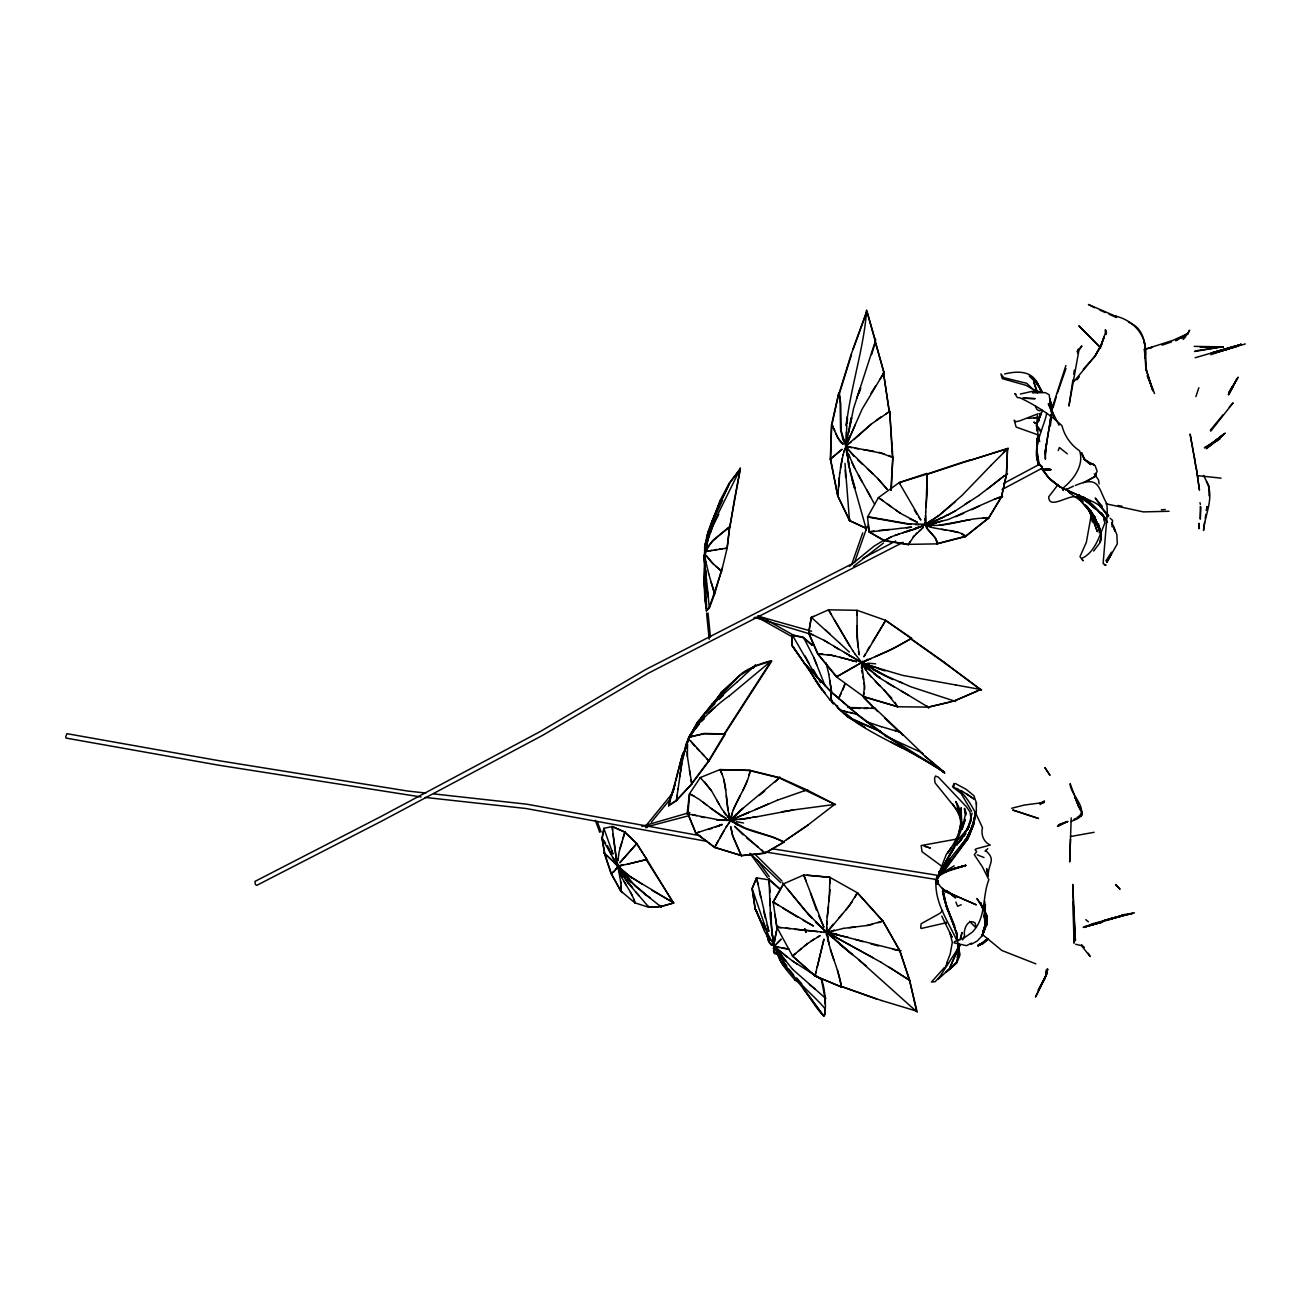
<?xml version="1.0" encoding="UTF-8"?>
<svg xmlns="http://www.w3.org/2000/svg" width="1315" height="1315" viewBox="0 0 1315 1315"><rect width="100%" height="100%" fill="white"/><g stroke="black" fill="none" stroke-linecap="round" stroke-linejoin="round"><path stroke-width="1.5" d="M681.219 759.067L683.077 752.903L668.727 805.733L670.371 797.334L668.727 805.733L676.337 800.704L691.739 784.019L687.383 756.372L687.482 744.487L687.186 747.709M668.497 805.585L676.107 800.556L691.739 784.019L691.164 779.598M853.846 456.256L846.202 446.492L846.761 425.452M1144.757 358.354C1149.31 337.939 1134.5 320.235 1115.186 316.06L1116.682 316.701L1088.426 304.488L1094.54 307.759M710.61 528.581L711.284 523.715L704.873 553.237L704.018 580.572L704.922 600.528L706.73 610.078L709.344 607.974L707.782 592.112M961.462 823.239L961.216 807.574L961.413 825.064L958.75 834.17M808.889 631.101L811.223 617.508L828.565 609.815L857.117 610.324L857.002 636.444L859.221 654.854L858.465 651.336M1200.924 506.965L1200.283 519.146L1200.283 506.39M706.434 611.278L704.018 580.737L705.711 574.244L705.004 565.319M829.19 901.137L829.929 877.319L803.86 874.935L783.51 883.861L773.171 902.008L776.869 927.141L820.971 931.891M856.986 625.825L857.791 646.848M705.711 574.244L705.728 571.17M857.166 615.404L857.216 611.524M925.448 515.546L925.612 522.285M803.366 988.864L823.864 1016.216C826.823 1010.906 825.163 987.417 821.448 979.478L792.14 960.723L776.294 948.246L774.584 946.241L781.176 939.14L777.149 943.052M806.029 665.078L831.014 691.805L830.899 698.955L833.316 703.92M824.801 1007.931C829.009 1033.985 802.709 981.927 795.263 980.448M824.867 1003.69L824.949 998.003L821.415 979.379L817.174 976.388M617.951 868.607L618.05 867.505L621.042 883.614L620.812 891.028L611.097 873.62C614.812 870.892 620.795 865.664 615.124 861.72M621.337 886.047L620.565 891.044L622.406 892.589M817.174 677.899L792.238 634.915L791.778 645.221L792.238 634.915L803.038 637.216L804.188 638.679L813.804 657.5L825.163 685.953M852.449 954.559L826.856 932.154L826.79 921.338L830.012 889.68M1076.936 817.552C1090.661 810.566 1069.358 793.619 1070.18 783.592L1074.519 795.575M939.502 874.228L939.272 872.404L938.746 876.448M1050.652 414.899L1050.307 426.027L1051.375 414.357L1045.359 450.634L1045.376 459.05L1045.359 450.634L1051.375 414.357M704.298 580.638L705.169 553.451C707.717 552.842 702.999 551.478 705.087 551.807M706.451 610.85L709.344 607.974L714.637 594.018L708.752 574.063M830.324 459.017L831.622 424.482L837.704 437.632L843.112 444.339L839.003 439.835L835.65 433.046M1007.405 451.867L1007.537 448.645L1006.534 474.14L1001.422 496.988L988.486 518.439M1099.143 505.239L1099.093 505.207C1081.111 493.733 1051.836 489.953 1042.959 468.732M830.62 459.034L831.622 424.482M1006.419 474.748L1007.586 473.795L1006.402 474.731L1007.356 452.344M1051.441 412.779L1050.143 398.609L1050.356 402.571M1038.258 428.657L1036.647 426.159L1037.453 415.08M1070.509 839.118L1069.67 861.95L1071.215 817.914M704.084 559.122L704.215 556.541L705.152 576.003M716.741 510.056C710.971 523.304 704.889 537.079 704.807 551.774M890.863 490.248L892.836 457.324L891.274 490.248M705.399 549.571L705.087 547.27L704.988 551.495L706.024 548.897M1095.97 476.293L1096.135 472.923M773.762 948.904L774.617 952.241L776.951 953.687M925.678 511.716L925.711 524.175L924.757 522.926L926.352 524.274M618.034 858.383L617.886 860.799L619.086 852.054L624.904 832.099L612.297 826.51L603.848 828.335L612.971 854.043L611.623 850.23M976.289 811.865L976.371 802.824L973.889 795.674L966.18 789.345L955.15 783.411M830.85 695.882L830.916 691.674L856.903 713.946L830.998 691.756M838.608 487.158L839.743 472.858M826.658 924.757L826.888 921.338M1036.647 430.843L1036.943 427.03M839.249 477.789L837.819 496.034L849.704 520.543M838.296 491.547L837.77 495.919L830.34 459.182L841.896 449.418L830.34 459.182M925.645 512.11L927.322 490.495L926.812 473.384L899.164 482.638L920.894 520.033L918.988 517.535M687.992 813.525L689.602 793.668L698.857 799.126L721.13 815.81M910.095 541.468L908.435 544.673L884.337 540.794L869.149 532.033L867.538 517.025L878.404 497.612L900.364 513.261L917.344 522.285L909.618 518.768M867.538 517.025L905.871 523.748L925.398 524.274M957.682 954.23L957.369 958.175L959.621 945.518L950.087 967.051L956.4 952.833L958.947 943.562M958.01 950.301L958.487 944.4M1112.03 526.773L1112.572 520.411L1110.09 518.225M926.007 507.491L927.207 474.008L964.322 461.697M938.302 877.549L936.691 877.516L938.45 884.239L936.625 877.434L938.45 884.239L944.417 890.945L958.142 897.192L944.088 890.502L954.624 895.597L948.362 892.08M704.774 551.922L704.429 553.286L704.774 552.415M734.575 498.829L729.989 526.329L712.5 540.728L704.873 552.267M705.004 547.254L706.402 541.04M705.497 599.426L704.939 600.577L705.629 580.934M969.714 460.513L1007.471 448.612L964.388 462.14M911.229 529.698L891.389 536.767L883.631 541.04L891.406 536.783M1007.389 449.072L1008.194 448.168L990.869 465.494M731.124 820.576L732.504 822.105L731.65 820.165L730.844 820.626M900.709 528.351L869.149 532.033L868.344 524.323M1039.097 420.586L1039.507 416.674L1036.483 425.846L1039.59 430.663M1039.064 420.701L1039.507 416.674M827.283 916.966L828.516 906.643M864.267 692.841L863.232 696.654L864.596 686.151L861.555 662.744L836.504 676.929M846.301 425.501C850.542 387.695 863.626 349.132 866.536 311.639L853.008 349.297M846.153 425.518L847.107 417.036M915.109 528.383L925.645 524.8L927.486 529.337L935.376 537.835L937.233 543.868L908.599 544.361M846.959 423.742L847.567 418.63M706.73 610.078L705.448 581.559M678.047 788.901L676.387 800.687L677.307 794.901M938.17 876.382L938.252 875.28L938.631 876.497M983.965 917.18L985.51 904.769M704.528 549.44L704.643 550.607L705.382 543.457L710.61 528.548M704.528 548.026L704.774 546.103M705.547 546.004L705.711 548.914M678.08 788.885L681.762 763.686L685.526 747.265M918.264 527.249L915.059 529.024L925.25 524.652M721.59 571.088L727.113 548.273L729.414 529.041L740.361 468.682L729.052 483.41L720.242 500.242L711.316 523.633M839.775 472.956L843.063 454.76M700.336 777.527L720.11 769.554L750.207 770.426C747.298 788.145 733.359 802.643 730.499 819.919M1086.223 506.209L1098.239 525.885L1093.061 515.283L1101.296 534.58L1094.294 516.072L1101.263 534.761L1100.261 542.355L1093.653 551.067M728.625 813.311L730.663 819.82C724.581 803.892 728.313 784.25 719.913 769.768L750.207 770.426L749.057 775.308M826.806 933.075L826.543 935.129L826.362 932.614L820.987 931.957M1101.263 534.761L1100.228 542.306L1101.296 534.778L1098.419 526.312M848.668 432.651L853.534 408.488L875.478 340.766L866.996 311.589L883.976 372.638L862.13 409.129L845.693 446.278M927.207 474.008L899.279 482.589M1072.892 380.166L1068.931 406.056L1078.892 350.447L1081.883 345.927L1077.067 351.401M1073.763 374.15L1074.322 370.14M1091.22 515.201L1086.354 542.322L1079.977 556.607L1083.05 560.798L1081.834 558.809L1082.722 557.905C1095.379 551.61 1099.702 535.106 1104.929 522.86L1103.68 519.31L1104.962 517.42M851.035 418.022L846.186 445.226L846.383 431.961M1037.913 431.172L1037.042 451.587L1036.845 438.405C1039.031 445.884 1033.787 458.508 1039.425 464.507M679.707 776.573L681.795 763.67M846.696 441.676L847.649 437.632L846.581 441.676M1209.044 495.854L1208.962 485.975L1203.554 475.422M1106.194 334.552L1106.227 331.166M1206.48 510.483L1207.121 506.538L1206.332 510.335M861.818 662.941L861.473 668.004M1204.606 522.17L1203.537 530.487C1204.869 514.527 1215.011 496.791 1206.348 481.454M1205.23 518.307L1205.855 514.428M974.02 821.908L975.582 812.341L973.034 824.094L975.533 813.591C972.886 826.083 968.136 838.312 959.654 848.043L967.495 836.735L972.443 825.804L967.002 837.754L939.14 872.322L948.033 861.687L941.672 870.004M809.07 630.97L811.355 617.376L839.858 643.298M840.433 467.943L842.192 458.508M720.16 502.067L729.463 483.46L740.345 468.65L734.575 498.763M705.366 551.396L705.826 548.848M612.609 857.15L602.171 838.395L603.98 828.302L601.958 838.428L604.736 854.52L611.031 873.472L613.99 871.779L618.066 866.24M692.643 731.206L688.271 738.34M689.389 736.203C697.065 723.71 714.637 706.007 729.118 696.029M960.969 938.039L961.988 932.434L959.966 939.847M1035.365 406.269L1036.96 409.54L1039.179 410.757L1042.121 410.181M1047.595 969.139L1046.28 974.925L1035.497 997.049L1044.899 978.196L1047.808 969.286M975.615 811.799L973.396 823.634L968.843 836.225M1077.478 352.995L1078.201 349.215M926.253 524.06L931.102 520.461M846.416 445.506L842.52 437.862L840.564 429.676L840.055 398.823L838.74 393.054L831.655 424.334M937.332 543.851L965.309 536.635C964.668 528.762 909.454 529.189 932.565 521.595M932.434 522.252L941.376 517.748M958.586 834.137L961.495 819.261L955.808 801.493C967.38 819.771 958.388 837.671 947.556 853.188L951.074 847.961L946.258 854.487L939.781 871.401M937.907 515.94L930.921 521.233M1040.116 416.658L1040.181 413.337L1040.198 417.085M707.273 542.733L706.188 542.585L706.697 539.692M899.131 482.917L899.871 483.591M706.188 542.585L706.796 539.692M925.727 524.077L924.774 518.866M928.62 522.055L937.809 516.351M817.207 967.314L823.979 939.091L815.021 975.894L792.485 956.071L807.624 943.496L820.165 935.59L817.486 937.003M926.385 524.192L936.428 520.05M936.28 520.707L955.101 511.042L978.755 495.541M705.169 553.336L711.284 523.748M776.261 931.152L774.404 941.787L777.609 925.974M1047.282 968.958L1046.543 973.56L1046.296 969.73M936.609 522.597L926.368 524.422M1001.57 496.495L1006.567 474.222L978.755 495.541M732.093 813.18L731.091 819.853M975.779 814.1L973.527 824.801L969.418 835.124L973.495 824.308M704.676 579.964L705.251 577.482M850.805 421.277L851.578 417.94L849.901 426.257M838.806 393.349L832.001 424.367M711.037 525.556L705.267 544.525M675.861 780.946L680.217 762.601M965.309 536.635L961.857 534.087M722.05 568.162L714.686 593.887M729.71 526.263L727.129 548.174L719.617 549.111M679.51 767.582L689.224 737.436M988.42 518.505C968.547 516.203 947.096 528.63 926.253 524.586L934.718 525.458M982.7 518.077L988.502 518.126L965.424 536.586M908.402 544.673L914.435 535.55M816.155 971.555L814.889 975.911L841.584 987.055L815.103 975.927M937.102 543.868C940.241 538.887 914.911 519.589 931.332 527.151M688.107 738.964L688.501 740.92L689.027 737.419L680.233 762.601M984.557 928.291L982.732 935.179L977.193 941.014L971.21 944.302M972.097 813.114L967.692 829.749L971.407 819.327L964.043 835.354L959.999 841.008L969.089 826.412L956.597 845.134L961.807 839.118M941.244 518.34L947.803 514.658M947.655 515.184L955.084 511.042M684.342 751.72L686.693 743.665M1037.173 429.841L1036.499 425.781L1038.061 420.093M1081.555 813.722L1081.982 812.243M685.427 746.312L687.071 741.2M1001.422 497.037L1002.589 496.676L994.419 499.223L948.148 519.573L929.327 524.06L936.51 523.025M1051.392 410.296L1065.906 365.521M706.911 536.306L708.423 530.997M619.924 848.635L621.913 841.879M1047.266 971.029L1046.23 975.368L1046.05 971.423M1053.085 407.683L1056.34 396.489M843.112 454.826L844.855 449.04M673.839 788.49L670.354 797.35M983.949 930.132L982.338 935.475L984.836 928.439L982.058 935.623L985.083 928.505L981.943 935.655L986.924 924.675L986.497 914.878L984.13 908.27M871.582 354.59L874.771 344.152M839.003 393.612L851.052 354.705L866.947 311.622L866.519 310.061L866.536 311.639M839.381 393.612L851.462 354.672M708.555 532.674C711.925 518.192 726.39 491.465 729.48 483.427M708.867 532.707L713.355 519.852L722.609 500.062M646.717 825.393L645.484 826.28L646.766 825.343L647.391 827.102L645.665 827.612L645.829 825.82L671.39 794.572M622.965 838.608L624.888 832.099L612.149 826.576L616.866 862.163L621.157 872.798L628.471 883.499L648.854 907.202L660.985 906.545L673.658 902.978L646.257 859.796M1046.691 413.206C1044.685 426.405 1027.508 456.223 1042.351 466.825C1041.661 467.285 1040.28 471.197 1041.94 468.485M707.848 538.427L709.048 534.811M844 451.768L845.742 446.558M971.9 829.239L973.708 823.831M1195.877 396.637L1198.853 387.728M856.64 398.445L860.092 388.27M859.04 393.201L860.783 388.106M671.357 796.232L672.738 792.172M851.857 563.921L862.739 532.805M854.52 562.475L866.207 529.386M1057.539 392.758L1065.955 368.578M1041.431 412.811L1040.412 415.671L1042.4 410.74M713.946 702.9L721.327 692.282L739.589 675.614L721.853 692.364L708.752 708.949M740.246 467.976L740.066 468.452M689.389 736.778L697.262 722.74M709.163 607.875L721.557 571.203L711.76 562.59L706.106 555.472L713.749 564.431M711.662 523.682L720.357 500.916L716.741 510.089M946.603 963.353L950.203 953.967L952.323 942.395L949.972 932.993L952.06 937.25L941.77 916.078M855.342 424.646L846.17 445.456M849.769 436.317L848.783 439.95M774.025 947.967L774.354 947.096M718.779 514.313L712.434 526.921L708.407 538.493M670.387 797.301L674.217 787.57M671.669 795L673.822 789.542M767.138 925.3L768.815 931.365L756.569 877.878L751.983 888.924L756.536 877.894L769.259 879.916L779.959 889.384M842.882 689.948L845.052 683.8L838.576 698.495M1058.197 450.568L1059.43 447.495L1067.287 453.823M962.695 939.946L964.585 935.343C963.007 929.689 968.218 917.656 975.188 923.048L975.829 926.746M747.397 780.42L742.844 790.627M1043.781 980.859L1046.526 974.284L1038.225 990.195L1044.899 978.196M740.361 468.666L714.735 520.559L710.264 533.068M955.775 843.688L965.243 819.574L962.07 829.305L965.292 815.004L964.322 808.331M733.195 809.859L740.181 795.756M689.257 737.37L694.945 727.524M689.389 737.107L704.133 733.458L725.387 733.967L709.015 760.974M689.027 737.731L685.657 747.117M773.22 948.542L774.42 946.422L773.615 946.619C776.36 944.943 770.278 954.131 776.557 954.082M953.309 849.03L958.142 838.428M1187.757 334.207L1189.615 330.18L1187.577 333.55L1175.594 340.716L1187.823 333.665L1172.75 340.404L1145.283 349.215M689.931 736.811L694.715 727.425M774.404 946.619L792.567 969.303M1087.472 480.879L1094.968 476.556L1097.121 471.181L1095.099 465.576L1083.544 458.968L1090.595 464.573L1085.007 459.543L1081.341 452.771L1084.365 459.642L1081.867 452.968M951.879 852.104L954.246 847.074M647.654 826.182L646.996 827.562L648.657 825.491M937.99 876.645L938.302 875.543L937.595 876.037M1228.917 393.645L1231.399 388.5L1228.851 393.777M806.95 875.231L829.814 877.302L857.396 892.803L849.145 905.936L827.119 932.286L833.085 924.281M857.249 892.836L854.931 897.29M1228.917 394.106L1232.352 387.235L1228.752 394.221M865.336 653.999L863.955 656.744L885.718 620.368L857.166 610.324M704.988 551.593L705.481 551.1C708.275 542.881 722.198 533.413 730.417 526.279M943.2 866.371L957.09 840.581L967.758 828.877M841.403 693.054L838.559 698.479M937.316 877.96C933.403 882.743 940.784 876.595 937.957 876.415M1229.246 392.33L1232.056 386.939L1228.506 393.678M1228.752 394.467L1233.24 385.936L1228.489 394.566M1229.065 392.873L1237.349 378.375L1228.407 394.763M736.877 682.255C718.697 697.969 700.764 714.982 689.586 736.564L699.07 724.072L696.917 726.817M691.296 733.671L689.685 736.614L691.328 734.148M718.401 840.532L714.702 847.287L695.931 833.118M719.782 838.214L727.031 825.508M1229.229 392.38L1238.122 377.191L1228.72 393.349M1106.737 562.327L1111.471 553.894L1106.655 562.261M705.613 550.64L707.174 548.076M849.391 566.37L873.85 546.284L882.217 541.188M724.171 830.242L714.67 847.452M803.235 920.401L813.475 926.007L773.154 902.041L783.559 883.91L782.441 882.907L807.607 913.399L826.395 932.187L826.609 927.519M691.624 733.819L696.128 726.784M805.947 664.995L830.916 691.674M791.762 645.205L805.733 665.176L791.794 645.27M867.341 650.498L869.757 646.487M988.584 518.028L1001.537 496.56M960.377 944.729L939.962 976.503L935.162 981.68L931.48 982.042L944.252 967.676M704.199 715.902L698.857 721.705L693.728 730.663M870.974 393.448L875.494 386.166M725.749 827.71L730.696 820.593M872.371 642.279L885.685 620.351L911.624 638.301L890.337 650.12L864.152 661.478M690.112 736.893L693.021 731.272M695.668 725.929L701.996 717.3M813.492 669.828L820.642 682.666M1105.882 560.963L1111.487 552.168M739.589 675.614L711.859 704.248M724.598 733.326L746.558 699.186M940.702 870.218L943.233 866.306M746.608 699.07L771.28 660.903C767.467 660.985 744.241 669.22 739.605 675.598L755.073 666.08L771.757 661.067L747.052 699.301M724.96 733.523L747.002 699.399M945.469 966.311L947.622 962.991M879.998 379.279L883.992 372.72L874.985 340.947L875.478 339.303L875.478 340.766M689.635 793.586L700.287 777.576L711.415 790.611L721.623 808.676L730.384 820.034L727.376 816.878M1106.868 562.228L1117.29 543.868L1116.846 534.663L1113.279 525.77M966.607 839.841L968.859 836.521M1042.631 469.948L1049.288 478.397L1042.631 469.948L1043.617 468.814M836.143 705.497L843.836 713.782L851.512 719.058L880.918 731.765L851.808 718.598L841.567 711.053M966.509 840.071L968.728 836.85M636.871 843.655L646.816 859.418L636.641 843.655L619.776 862.788L636.822 843.589L624.954 832.132M724.877 733.688L708.686 760.793L691.526 783.756M696.999 725.075L703.92 715.787M715.36 701.651L721.771 692.463M728.313 823.716L729.463 822.089M779.696 777.691L806.687 789.789L835.551 804.665L779.335 777.938L779.861 777.066L779.22 777.905L750.06 770.672M856.64 714.259L842.356 710.741L837.491 708.012M852.202 901.745L845.89 909.996M963.846 836.373L965.9 833.628M691.805 783.921L708.949 761.089L690.079 740.378L694.55 745.901M1073.862 381.613L1095.132 355.971L1083.248 369.334M938.137 877.598L936.806 877.335M1076.952 379.838L1079.319 376.78M697.262 722.757L699.662 719.683M731.189 819.82L738.751 811.865L779.631 777.658L750.355 770.442M731.387 819.656L743.287 808.183M714.752 847.501L741.364 855.555L732.702 835.798L730.696 826.625L732.685 835.798L741.233 855.703L764.853 853.271L784.052 841.995L772.71 836.998L745.358 828.22L733.31 821.628M775.932 944.203L774.502 946.126L767.582 933.551L752.18 888.776L755.254 909.487L752.18 888.825M759.692 617.294L758.081 618.625L757.177 616.85M1222.934 414.899L1210.342 430.235M1210.737 431.172L1233.125 402.85L1229.262 407.14M651.303 822.237L669.187 800.391M943.184 867.851L950.383 859.073L939.272 872.404L942.937 868.311M986.842 939.831L981.713 944.137L978.081 944.827L982.058 943.332M1058.148 484.528L1048.729 496.774C1048.663 510.697 1070.311 493.355 1076.804 497.267M700.862 718.171L708.769 708.916M944.318 866.075L950.416 858.843L939.14 872.322L944.285 866.338M706.221 713.092L714.883 703.607M732.373 818.275L736.334 814.149M828.532 609.913L849.589 645.895M913.054 537.178L923.311 527.249L922.127 528.466M711.875 704.248L697.082 722.724L692.939 731.124M911.427 638.548L885.554 620.499M883.483 372.868L889.236 411.431L883.483 372.868L884.288 371.948L883.614 372.671M1183.221 339.451L1185.604 336.739M1095.132 355.971L1101.625 344.546L1094.573 356.825L1101.132 345.138L1104.353 336.426L1100.934 345.73L1105.34 333.04L1105.373 329.72L1106.49 333.188L1105.997 331.791M743.057 834.861L734.625 826.346L764.886 853.254L761.566 849.835M936.099 880.047C934.094 901.482 947.77 920.779 956.465 939.765M736.877 682.255L755.632 664.93L754.514 665.883M753.084 668.316L755.106 666.08M701.421 721.475L704.1 718.993M839.085 917.673L842.471 913.925M862.081 662.316L863.15 661.166L861.506 662.119L855.292 654.328M946.619 867.243L942.723 871.27L968.448 837.967L947.589 866.421L939.518 874.031A5.77 1.956 -84.7 0 0 939.633 874.804L939.518 875.165M939.518 875.28L938.055 876.02M862.804 696.062L877.697 711.53M844.411 652.454L861.276 662.333L823.995 640.29L808.741 632.893L810.172 633.403M847.846 707.421L874.376 708.39L863.856 697.805M990.885 465.494L962.005 495.426L937.776 516.499L955.495 501.623M939.173 872.289L944.729 866.782L939.173 872.289L944.564 866.799L939.189 872.305L943.397 868.179M779.22 777.905L775.11 781.948M850.936 717.99C841.485 708.456 847.485 719.815 851.167 717.76M942.674 910.539L939.896 913.333L921.108 923.771L920.714 927.535L921.108 928.505L946.06 922.801M985.132 851.265L987.746 848.668M987.713 938.663L977.752 946.077L986.546 940.406M1003.312 452.623L1007.471 448.612M718.943 699.58L723.086 695.569M853.024 657.401L848.882 655.528M910.769 752.147L944.088 771.905L919.645 751.638L885.143 735.989M924.494 755.961L943.71 772.267C915.552 751.917 879.521 739.326 850.443 718.467M943.71 772.267L944.86 773.187L938.68 768.453M770.968 912.084L771.741 931.99L774.272 945.814L772.661 943.414M758.903 618.066L792.435 636.937M948.099 970.371L956.465 962.481L959.079 954.756L956.482 931.743M949.463 969.106L956.465 962.481L938.17 979.215M988.124 938.828L982.995 943.529L978.557 945.419L982.995 943.529L986.842 939.995M756.355 878.075L758.065 884.239M946.34 971.834L956.334 962.662L959.079 954.756L958.043 943.217M984.672 941.589L987.236 939.255M715.491 827.119L722.001 824.521L695.766 833.2L714.571 847.402M919.169 531.194L920.779 529.748M717.07 819.508L686.841 813.738M851.2 441.922L846.235 445.785L871.335 424.055L889.713 411.414M915.947 534.087L917.508 532.69M853.928 439.654L871.352 424.088M939.518 874.031L942.888 871.105M708.851 712.861L715.311 707.092M699.153 832.148L695.75 833.168L688.797 816.188M720.801 819.886L716.691 819.87L730.335 820.264M728.625 820.001L720.472 820.182L723.809 820.067M772.628 936.264L770.639 919.547L768.996 878.519L770.13 892.441M723.464 820.363L726.324 820.083M946.208 972.196L956.695 963.09L959.851 955.463L959.112 949.183M694.419 796.282L689.405 793.849L687.153 813.738L689.208 813.771M758.492 916.308L755.5 909.306L764.278 929.278M902.846 735.348L900.545 732.323L922.226 753.232M795.542 953.457L792.518 955.972L814.988 975.878M798.484 950.959L801.427 948.477M900.068 732.669L900.989 732.817L874.853 708.144M773.269 939.847L773.976 942.806M823.864 1016.216L804.813 990.064M738.767 811.865L742.926 808.429M1040.181 804.583L1044.505 801.065L1039.639 803.498L1044.159 802.429L1024.155 805.092L1011.597 808.281M759.199 795.509L764.771 791.005M1216.523 439.687L1225.284 433.145L1220.55 436.547M892.836 457.193L889.713 411.464L885.57 414.11M867.966 527.2L866.092 528.285L849.49 520.559L866.043 528.285L850.115 471.937L846.17 446.59L847.468 448.645M853.517 566.354L883.483 543.013M1004.101 475.8L987.023 489.377M1215.06 441.002L1217.904 438.733L1213.235 442.103M734.329 819.574L731.387 820.165M965.506 536.241L988.502 518.126M729.135 696.013L771.28 660.903M804.451 945.995L807.64 943.513M783.839 842.29C771.198 834.45 749.238 832.839 735.134 823.223M807.624 825.278L834.63 804.451L793.701 809.892L757.604 816.631M737.074 819.36L733.819 819.985M862.476 662.694L869.264 664.995M736.17 817.601L731.337 820.083M731.469 820.1L740.427 819.081M938.91 875.823L950.351 869.692L965.637 865.369L950.186 869.609L965.802 865.533L942.132 872.946M862.443 662.645L867.604 659.341M864.777 665.045L862.114 663.056L867.982 673.264L891.833 698.232M757.604 816.631L744.898 818.522M795.279 980.464C788.589 972.196 778.431 962.038 777.362 951.879M776.951 948.904L774.782 946.734L776.672 952.372M865.336 664.88L884.962 675.499L862.772 662.826M867.16 667.445L864.399 665.324L879.686 677.965L928.226 707.108L954.065 701.059M776.294 949.052L774.666 946.981M873.259 666.491L878.552 668.299M733.425 818.966L743.32 814.626M776.754 949.348L779.729 956.432L786.83 965.983M777.757 952.816L775.16 946.734M899.164 482.638L878.387 497.645L882.76 500.571M781.011 954.69L778.776 951.55M868.722 666.771C848.011 652.717 880.409 678.869 880.245 677.636M782.869 964.7L779.927 959.736L780.683 959.227M1219.383 437.385L1223.969 434.131L1216.293 441.166L1204.392 447.84L1220.008 437.994L1206.299 448.711L1222.342 435.923L1216.293 441.166L1220.024 438.75L1215.717 440.64M742.827 814.988L748.925 812.276M872.371 669.351L877.927 671.998M941.902 873.078L954.164 865.845M876.152 420.34L880.902 416.987M857.446 664.815L836.422 676.831L817.716 654.048L831.672 655.248L856.805 661.708L839.71 657.155M941.737 873.16L945.945 870.201M780.321 956.021L774.864 946.948M825.212 1009.049C818.292 999.301 789.871 976.667 783.033 960.476M1209.866 444.684L1214.255 441.643M870.07 670.305L866.766 667.724L869.774 670.519M863.363 696.72L897.718 706.763L884.091 690.03M780.042 959.638L778.447 955.364L780.42 959.391M783.329 841.847L807.574 825.343M786.567 839.628L807.87 825.179M897.405 706.928L894.989 702.374M964.766 504.483L969.566 501.294M810.944 941.113L814.314 938.91M780.814 954.822L784.052 958.586M877.598 672.212L910.983 686.841L955.594 701.437L954.115 701.027L977.324 691.016M765.116 853.041L784.052 841.995M1181.445 338.465L1186.59 335.292M884.683 675.663L892.819 679.543M865.763 528.301L867.637 527.216M928.226 707.108L897.833 706.763M753.906 618.083L755.04 617.442M935.277 879.39L936.592 883.877M981.861 943.151L978.853 944.844L981.878 943.463M911.624 638.301L895.877 647.194L875.33 656.629M796.643 977.949L801.788 983.867M895.663 541.04L863.15 558.152M1003.509 483.493L1039.458 464.31M903.109 542.306L647.917 673.428L542.487 735.414L381.86 821.02L256.688 885.389L255.357 884.469L254.979 881.395L380.051 816.993L540.432 731.436L645.879 669.434L852.186 563.773M1002.046 489.558L1041.611 468.469M1083.478 482.589L1094.968 476.556M646.503 859.468L627.962 864.152M902.484 682.896L898.655 681.532M971.44 943.134L966.525 945.666L954.148 942.888L954.575 941.589L964.109 937.924L972.443 932.056C986.595 917.114 982.009 896.814 988.864 879.702L982.305 866.7L974.316 854.766L976.667 851.643L975.089 849.589L976.272 848.783L990.228 845.068C983.636 842.126 980.743 834.565 982.486 827.76C976.141 813.903 969.484 798.731 957.632 788.786L953.835 787.652L954.115 783.609L952.52 786.764L961.199 793.603L971.588 811.24M1065.397 822.385L1057.441 826.412L1067.484 821.497L1058.476 824.899L1067.879 821.497M641.901 826.395L689.8 812.489M956.58 839.085L921.174 845.529L921.996 851.693L942.132 866.47M754.974 617.376L812.654 634.783M858.761 663.976L861.374 662.546M1073.944 819.311L1075.588 818.505M776.803 927.157L774.979 914.615M731.567 819.771L748.449 812.604M971.719 509.678L979.511 506.028M1066.136 489.575L1073.484 486.139M862.295 662.481L863.922 661.708M946.143 922.275L944.137 923.311L946.405 923.36M865.812 660.87L871.155 658.519M811.388 617.327L813.525 616.39M755.402 809.58L768.831 803.777M955.742 516.713L963.698 513.31M777.428 800.21L748.366 812.67M954.115 701.01L980.612 689.602L944.367 662.382M961.199 904.769L957.632 906.282L955.89 902.074M743.156 814.758L748.745 812.407M994.419 499.24L999.827 496.988M689.455 737.271L692.2 736.416M920.812 526.773L902.797 532.92M777.412 800.194L807.574 789.641L804.287 790.611M646.816 859.418L673.362 902.994M1038.16 413.732L1019.75 420.849L1015.673 421.803L1014.194 420.159L1016.117 427.046L1038.965 435.232M691.559 736.466L704.593 733.77L725.387 733.967M827.431 933.14L827.743 940.866M621.157 865.073L618.461 866.191L646.454 859.681M1070.854 821.563C1075.095 819.672 1083.691 817.437 1081.67 811.207M787.521 889.022L803.514 908.517M807.739 913.35L812.111 918.002L803.35 908.583M1075.308 485.498C1100.228 474.863 1097.91 488.424 1106.885 503.777L1107.329 512.571L1103.121 563.527L1106.112 565.121L1104.403 564.973M1162.066 345.155L1171.55 341.933M607.464 845.759L608.796 848.454M1210.803 354.705L1241.179 344.349L1211.082 353.176M915.043 529.024L906.956 531.671M843.26 928.406L867.029 925.497L882.907 921.026L899.641 950.63L909.47 980.217L917.196 1012.123L859.221 960.197L866.404 966.048M877.927 922.768L882.94 921.059L857.511 892.901L882.743 921.026M895.022 535.386L898.786 534.137M927.272 474.321L964.273 462.14M708.686 829.469L712.072 828.351M1245.289 343.938L1214.107 353.012L1229.229 348.738M614.335 859.599L612.543 857.183L616.521 863.265M834.499 930.05L827.365 932.499L843.277 928.423M614.187 859.632L618.346 865.96M964.454 461.697L969.78 460.069M1219.087 351.549L1235.541 346.568M1195.171 357.729L1235.41 346.092L1211.575 352.847M1083.527 927.404L1102.397 921.864L1085.122 926.828M624.724 832.148L636.822 843.589M1219.547 351.516L1237.053 346.47M619.48 865.944L623.129 865.023M1105.373 920.27L1122.583 915.388L1091.121 924.198M672.08 903.421L673.658 902.978M1105.784 920.516L1122.533 915.782L1084.415 926.664M1148.965 348.212L1151.809 347.407L1144.132 349.511M671.784 903.504L660.607 906.577L661.33 907.103L635.457 886.359L619.546 868.377L631.677 882.398L645.09 893.888M1083.264 927.42L1102.693 922.078L1086.782 926.072M688.928 815.695L648.805 826.28M938.285 522.154L941.655 521.266M937.414 543.522L965.391 536.29M616.061 863.38L617.13 864.744M773.171 902.008L777.97 905.049M1109.482 918.873L1132.856 913.333L1104.386 920.253M1111.882 918.264L1125.772 914.78M708.095 551.084L706.845 551.38L722.231 548.848M950.778 701.848L927.93 707.306L928.735 708.012L926.861 705.991M1194.579 351.516L1218.956 347.324L1195.253 350.908M1020.358 394.04L1031.601 391.492L1042.269 391.443M819.311 925.349L826.445 932.187L823.749 932.204M867.029 925.497L872.618 924.314M632.564 887.658L623.178 875.659L618.691 866.651L621.535 869.1M709.886 550.689L712.089 550.245M970.536 519.606L938.992 525.31M619.201 868.492L622.866 875.691M602.171 838.378L601.53 837.787L602.73 838.97M621.009 869.199L625.463 872.733M618.116 866.388L625.003 875.05M752.64 817.322L756.273 816.631M619.776 867.818L628.537 875.363L641.835 884.058M829.781 877.335L830.061 883.548M1070.492 836.537L1094.146 832.296M1121.761 914.961L1134.483 912.873M620.006 870.481L621.601 872.733M826.593 932.187L815.925 922.193L822.006 927.93M1004.644 373.97C1015.64 371.307 1029.793 370.173 1036.45 381.531M744.306 818.949L750.372 817.963M781.932 811.782L793.685 809.909M714.472 549.834L717.004 549.456M623.343 875.626L621.222 872.798M870.415 531.507L874.064 531.013M620.861 891.06L634.833 902.813L648.509 907.235L659.078 906.693M634.833 902.813C632.153 890.945 621.025 880.836 618.592 868.196L619.529 871.927M740.23 819.212L744.701 818.67M739.868 819.492L744.405 818.883M627.567 878.568L631.266 882.431L628.093 878.519M906.397 527.759L911.591 527.151L900.709 528.367M628.734 875.33L624.888 872.815M724.812 548.569L726.866 548.158M741.496 855.572L765.034 853.073M849.046 927.7L855.112 927.075M757.867 616.209L764.41 618.757M879.012 530.471L889.384 529.452M648.854 907.202L648.295 906.249M631.874 882.381L624.609 875.116M1027.87 418.367L1038.784 417.496M1169.101 511.272L1143.393 511.897L1105.981 503.793M871.812 708.062L874.771 708.062M1161.359 509.76L1165.238 509.497M1039.475 465.099L1042.121 466.874M865.714 528.318L865.96 530.06L865.697 526.263M889.713 411.464L892.392 457.176M1033.771 417.71L1037.239 417.512M922.209 524.652L925.086 524.619M827.004 933.173C828.647 950.433 839.611 970.815 841.419 987.154M864.3 708.522L868.295 708.358M803.629 874.952L823.897 927.207L818.703 915.799M1043.189 469.685L1050.899 469.702L1045.589 468.765M725.979 820.396L730.532 820.511M650.07 897.734L644.334 893.937M830.406 933.091L899.887 950.712C901.926 956.728 909.98 981.319 909.684 980.398L916.506 1011.054L881.51 1000.518M1200.266 347.308L1223.345 346.897L1194.217 346.371M1032.374 392.84L1045.277 392.626L1049.173 394.714L1050.701 406.335M832.527 937.71L829.831 935.294L840.071 944.318M846.12 446.853L847.057 450.519M846.252 450.503L848.142 459.116M915.503 524.603L919.086 524.701M827.546 932.73L848.274 937.365M830.505 934.373L827.694 932.96L837.573 938.137L827.579 932.96L830.028 935.31M830.34 934.373L880.738 962.103M1022.413 398.198L1035.135 398.659L1023.859 398.083M892.408 457.357L879.045 452.327M711.119 526.394L709.081 532.723M847.452 454.513L848.487 464.721L855.177 488.309M859.928 708.473L850.706 707.749M822.845 654.081L817.667 653.949L808.561 633.09M875.576 663.812L867.818 663.171M817.815 931.628L794.654 929.278M1197.653 475.652L1221.076 478.15M849.506 520.576L845.003 463.422M425.748 793.027L407.551 791.022L219.753 760.826L66.917 733.671L65.75 736.762L65.98 738.077L218.898 765.231L421.079 796.972M433.851 793.915L526.888 804.205L699.777 835.633M425.123 797.416L526.247 808.544L707.141 841.403M911.18 524.29L868.837 516.844M781.258 927.716L776.886 927.239L792.485 955.939M836.998 934.34L833.168 933.568L836.866 934.324M785.581 928.127L790.036 928.653M827.529 932.845L833.332 933.584M941.639 529.353L945.863 529.929M851.709 447.79L846.252 446.163L884.091 453.774M854.684 448.316L858.629 448.875M849.687 712.451L852.235 712.812M1050.899 469.702L1045.244 468.88L1050.488 469.636M863.298 449.516L873.785 451.226M743.517 822.993L736.334 821.645M887.428 540.975L908.484 544.361M772.168 848.734L939.551 875.659M936.921 879.604L765.429 851.989M827.447 654.574L835.715 656.119M781.669 948.033L788.934 949.118L774.699 946.471L779.154 947.573M837.819 496.034L849.441 520.51M859.533 960.262L839.89 944.302M955.742 684.967L902.632 675.384L868.755 665.357M837.31 938.105L849.145 944.564M955.742 684.951L980.612 689.504L944.104 662.612M950.087 530.537L958.125 532.46M893.082 949.331L899.871 950.679L883.023 921.158M1118.161 505.47L1121.942 506.259M792.008 635.178L802.758 637.528L812.029 645.221M854.701 713.207L856.476 713.601M847.123 712.007L842.34 710.725M1075.621 944.236L1081.505 945.666L1090.102 956.498L1088.376 953.26M700.616 816.681L704.544 817.651M757.835 616.094L811.618 631.233M851.282 660.377L854.257 661.133M873.176 957.764L849.013 944.532M692.463 814.577L696.638 815.662M900.512 732.307L881.346 726.669M870.941 943.907L878.568 945.962M894.677 730.367L899.296 731.65M855.292 939.42L863.084 941.688M863.577 696.572L897.668 706.747M841.6 986.562L881.642 1000.567M877.976 668.678L885.127 670.864M714.883 847.37L741.364 855.555M881.362 726.685L866.963 721.853M704.889 561.028L704.643 569.937M1036.319 423.282L1033.738 422.197L1036.434 423.792M841.715 986.562L876.579 999.055M1039.228 464.54L1037.831 464.31L1040.116 464.951M706.96 593.377L705.497 577.778M869.1 665.111L873.078 666.623M1038.291 463.817L1037.091 451.407L1039.113 464.244M704.709 560.963L705.185 570.151M865.566 664.009L868.837 665.291M977.275 854.849L983.965 857.528M1035.875 963.879L1001.816 950.449L982.289 934.373M1079.862 495.821L1060.317 487.092M696.128 728.313L695.273 727.951M888.759 455.5L892.836 457.373M861.851 662.957L865.73 670.075M1099.965 310.176L1105.389 312.592M1109.071 314.252L1116.468 317.54M880.606 732.34L856.739 714.341M880.179 732.126L910.687 752.114M890.436 741.693L902.616 748.12M1063.342 490.561C1062.29 490.084 1062.339 488.44 1063.293 487.832C1073.977 479.186 1084.185 465.05 1079.648 450.864C1071.084 445.226 1064.361 435.692 1062.01 425.748C1049.912 414.258 1035.234 405.053 1020.177 397.919L1017.3 397.492L1014.818 393.579L1015.953 394.286M766.037 619.661L795.164 636.131M708.949 761.089L706.812 758.558M1035.694 390.769L1026.012 385.328L1002.309 378.638L1000.896 373.92L1003.772 377.668L1026.752 383.306L1033.771 390.144M901.383 691.164L908.649 695.24M673.658 902.928L628.11 875.412L632.038 878.321M652.141 890.469L670.946 901.219M869.182 531.819L884.321 540.465M721.13 815.81L726.176 818.505L710.462 808.117M960.887 790.299L973.955 798.994L966.163 793.57M880.738 962.087L909.701 980.382M769.489 942.986L772.299 945.469L768.749 941.655L767.023 935.146L768.749 941.672M823.995 640.306L828.894 643.199M797.843 917.295L782.704 908.073M1092.305 463.85L1093.965 464.836L1091.762 463.505M943.66 889.433L951.107 893.904L946.422 890.534M886.524 682.436L893.888 686.857M944.071 771.921L880.557 731.847M1128.467 322.159C1149.014 330.197 1144.707 353.258 1146.417 370.682L1145.727 364.37M1034.412 422.559L1037.025 424.17M1090.184 502.018L1083.215 496.922L1092.683 504.861L1104.814 517.896M833.924 646.322L839.052 649.528M859.024 723.579L865.237 727.491M889.351 967.183L909.684 980.398M880.918 731.765L856.986 714.012M737.288 824.965L731.354 820.363L734.904 823.322M792.14 960.706L797.219 964.174M895.811 510.121L900.38 513.245M911.262 638.942L944.302 662.283M1078.81 495.015L1084.694 499.207L1078.464 494.588M911.048 639.123L944.022 662.513M873.933 673.855L879.686 677.965M946.455 890.617L955.545 897.931L949.085 892.425M836.587 677.011L863.445 696.49M887.099 503.744L891.422 506.933M787.356 957.287L774.814 946.899M757.867 846.827L746.673 837.967M792.567 969.303L825.853 998.562L824.39 996.474M702.9 802.101L706.714 805.109M700.238 777.642L701.405 778.562M628.208 875.395L621.107 869.182M809.415 984.541L814.988 989.028M852.153 954.509L839.841 944.285M845.857 714.472L850.558 718.352M1085.812 919.678L1088.376 921.799M803.103 637.265L812.308 644.892M715.755 566.206L721.557 571.203M770.36 944.088L771.313 944.877M832.066 701.947L834.006 703.673M780.748 882.612L750.372 853.665M769.604 879.751L780.255 889.17M849.063 450.749L877.779 478.545L887.148 489.229M659.703 905.394L660.985 906.545M867.423 468.913L872.683 473.663M849.326 652.076L839.858 643.282M821.941 927.93L824.341 930.149M825.146 629.606L829.88 633.994M857.742 459.954L862.377 464.261M884.535 717.99L899 731.666M1115.498 884.831L1120.068 889.203L1115.745 884.551M1100.343 347.522L1078.892 325.841L1100.754 347.982M829.979 699.909L832.099 702.013M1081.538 944.712L1084.316 947.457M875.395 681.449L879.735 685.773M754.974 854.208L782.063 881.066M696.786 748.268L699.218 750.734M1067.665 490.446L1070.361 493.191L1066.597 489.213M701.766 753.281L704.33 755.878M1076.952 496.117L1092.239 514.691L1098.14 525.293L1092.601 515.217M969.599 921.273L975.237 927.091M618.855 866.536L620.039 867.768M1108.841 515.759L1098.715 504.779M840.384 441.791L841.764 443.254M877.779 478.545L887.099 489.328M1066.876 489.575L1070.92 493.93L1080.651 500.588L1077.347 497.464L1092.042 512.834L1086.815 506.341M1098.354 504.401L1107.92 514.724M840.827 710.889L837.688 707.273M1105.866 519.162L1086.815 499.47L1100.639 512.801L1107.526 522.417L1101.428 512.866L1104.797 517.568M831.984 424.515L833.233 426.602M830.012 699.958L818.916 685.69L806.621 665.752M635.605 891.866L639.189 895.86M805.881 664.913L806.687 665.834M836.636 705.728L837.129 706.944L836.356 705.695M613.678 862.262L617.195 865.615C614.812 862.032 591.142 841.518 612.675 861.029M833.381 702.259L835.683 704.889M793.783 975.138L788.901 969.139M867.999 673.264L871.368 677.176M791.942 644.958L820.067 686.282M783.855 958.717L785.943 961.183M704.495 781.702L711.366 790.677M1102.348 506.406L1095.247 498.023L1108.003 516.795M1081.67 499.93L1083.166 501.722M783.559 883.91L784.611 885.192M1094.228 473.827L1098.485 479.778L1099.143 483.969M836.636 676.683L817.93 653.9L808.758 632.975M959.293 812.834L935.031 782.82L934.538 778.201L935.524 776.031L938.466 777.247L966.344 806.703L969.911 811.766L971.226 819.689M1039.869 429.561L1037.584 426.767L1040.921 431.649M845.693 445.752L842.52 438.618M617.047 864.777L618.017 866.026M625.365 879.373L628.471 883.499M821.152 687.778L825.064 693.038M749.977 853.32L767.615 877.664M757.276 860.01L769.242 876.612M1085.27 504.845L1092.239 514.691M1087.456 507.409L1097.598 525.014L1087.719 507.557M981.352 904.835L976.914 898.539L982.995 908.484M783.428 964.355L787.192 969.714M852.712 650.596L855.243 654.36M723.891 812.177L725.732 814.856M821.875 689.948L813.574 677.225M778.579 951.682L775.176 946.652M828.565 609.815L831.425 614.631M782.409 960.887L786.14 966.41M852.662 650.613L834.269 619.579M768.141 938.17L769.817 940.735L764.492 931.217L758.476 916.276M1088.754 508.954L1097.335 531.638L1090.382 510.417M952.635 803.843L960.706 816.648M604.029 840.827L605.607 843.326M618.773 866.634L619.825 868.327M832.494 703.065L830.817 697.41M782.82 960.607L778.151 952.537M914.303 509.99L916.736 514.083M1041.743 391.476L1036.269 382.024L1040.313 389.043M624 881.329L626.154 885.061M874.59 504.237L854.734 468.272L848.076 453.33L849.556 457.258M1041.316 390.802L1035.793 381.202L1041.003 390.308M720.11 769.554L722.149 774.371M858.399 475.225L862.443 482.391M960.92 816.484L956.252 808.215L962.087 822.828M866.634 489.657L870.711 496.889M1041.447 390.506L1036.023 380.775L1041.71 391.18M804.977 655.906L808.955 663.154M1089.017 508.872L1090.776 512.11M611.327 873.587L620.812 890.995M1078.678 806.67L1081.029 810.993L1078.941 806.555M716.741 799.964L719.19 804.501M630.427 892.326L632.318 895.811M1059.002 425.205L1048.351 403.721L1053.003 415.425M1087.357 506.472L1092.798 517.469M851.709 462.107L854.734 468.272M620.499 874.475L622.044 877.713M611.36 854.24L608.648 848.504M985.445 850.328C996.54 860.339 988.469 862.196 988.058 876.086L986.595 868.607L988.37 876.004M983.291 908.599L980.464 902.435L983.045 910.029M755.533 909.372L762.24 924.018M803.761 874.952L806.227 881.132M954.822 926.007L946.389 906.775L942.592 888.25L947.112 908.649L956.843 933.732M1093.899 515.414L1098.321 525.622M845.118 443.319L841.304 431.254M1094.096 515.891L1101.181 534.564M1078.251 804.928L1074.799 796.841L1079.023 807.541L1075.144 797.252M1154.554 393.547L1147.272 375.613L1153.354 391.18L1145.891 369.137L1144.56 349.511L1144.642 353.061M767.598 933.518L763.21 922.736M756.026 910.046L757.111 912.692M839.397 393.415L840.745 403.935L841.008 429.742M813.788 657.5L816.697 664.65M688.978 816.04L695.882 833.053M1099.767 529.107L1090.48 510.96L1099.767 529.107L1098.863 525.836L1099.307 532.838M633.929 899.279L635.112 902.78M776.787 952.29L778.102 955.611M597.24 821.497L601.07 831.885M595.301 820.346L599.739 832.296M1038.045 437.007L1039.77 441.528M804.928 928.752L806.144 932.088M804.583 928.998L805.799 932.335M816.566 910.391L810.533 893.148M1037.321 391.854L1033.705 381.843L1037.305 392.84M1152.466 390.226L1146.269 369.449M956.745 933.634L944.564 899.838L942.543 890.732C944.86 908.451 955.923 923.327 957.599 941.211M834.088 428.706L834.844 430.86M833.743 959.703L830.39 949.397M617.508 864.119L618.116 865.911M984.343 913.81L985.625 917.607L985.083 924.922L982.946 931.858L986.776 922.275L983.357 930.839L986.529 921.453L984.294 929.672L985.625 917.607L983.554 907.794M611.278 873.439L604.982 854.553L602.171 838.444M1050.685 401.683L1052.46 407.305M711.168 582.348L714.472 593.114M837.458 970.125L841.584 987.055M1098.419 523.814L1099.965 529.205M852.136 479.991L854.438 488.194M774.387 945.732L771.741 931.99M826.132 662.941L828.812 674.283M708.785 574.014L705.859 561.883M1053.66 417.102L1050.093 401.815L1050.652 407.453M1199.97 502.692L1200.365 504.385M1089.741 510.894L1092.387 522.17M763.736 911.394L765.412 918.445M829.255 944.811L827.447 935.507M620.483 881.132L621.025 883.598M862.804 676.42L863.511 679.658M723.776 779.466L725.716 790.134M616.291 859.829L612.938 833.858M831.968 693.843L828.746 674.217M759.396 890.814L760.744 897.504M612.215 826.51L612.626 830.143M848.997 464.77L846.794 450.503M830.636 459.198L837.737 495.804M689.438 770.442L690.309 775.012M965.21 810.024L965.802 813.508M965.029 809.054L966.032 814.873M704.528 562.541L704.166 554.601L705.004 565.401M831.359 690.901L829.683 680.069M705.382 558.826L705.876 561.834M861.736 670.338L862.196 673.247M728.033 810.007L726.324 795.559M959.523 953.079L959.638 953.901M864.152 682.896L864.645 689.422M708.012 612.971L710.462 637.085M706.566 613.185L709.179 639.238M708.407 597.47L705.399 569.625L705.941 575.197M984.245 915.404L985.083 924.922L984.82 901.465M959.884 813.886L960.739 823.486M1144.28 342.508L1144.395 344.004M986.382 914.237L986.908 923.13M705.333 575.822L704.791 564.957M704.725 569.97L704.988 575.674M845.233 470.063L845.644 477.46M687.153 751.786L687.383 756.355M976.322 802.873L976.404 804.188M1073.369 901.975L1072.728 884.403L1075.423 940.702L1073.139 901.515L1073.961 943.167L1073.319 901.63M770.393 912.643L770.639 919.547M770.212 899L770.261 905.723M849.737 518.883L849.753 520.592M1045.984 448.136L1045.277 453.922L1046.51 443.812L1045.984 448.136M1082.146 812.637L1081.522 815.201L1082.146 812.637M675.368 782.852L674.381 786.649L675.384 782.852M1082.064 813.854L1080.799 816.253L1082.064 813.854M947.047 859.566L943.595 866.371L954.789 846.564L947.047 859.566M946.882 860.125L943.595 866.371L946.882 860.125M980.612 689.537L981.68 689.964L980.612 689.504M922.259 753.281L923.13 754.251L922.259 753.265M950.17 869.593L942.198 872.963L950.17 869.609M722.001 824.538L718.911 825.836L722.001 824.521M1238.96 345.122L1231.974 347.637L1241.179 344.349L1238.96 345.122M965.637 865.369L950.235 869.642L965.736 865.434M1223.295 346.782L1214.715 347.176L1223.345 346.897M1050.044 469.455L1043.469 469.587L1050.093 469.57M899.855 950.663L900.759 950.679L899.855 950.663M837.474 705.843L836.455 705.53L837.491 705.843M1038.456 818.472L1012.977 810.089L1038.456 818.472M930.132 847.978L924.215 846.071L930.132 847.978M1085.056 499.848L1077.593 496.659L1083.905 499.766L1095.559 508.724L1090.431 504.089L1095.757 509.234L1085.056 499.848M976.157 904.753L944.795 891.093L976.157 904.753M807.755 632.614L807.755 632.614M1030.993 377.142L1029.283 375.959L1037.288 383.865L1030.993 377.142M1060.284 487.027L1049.354 478.463L1060.284 487.027M819.114 925.398L815.908 922.193L819.097 925.398M1093.472 515.069L1090.086 510.483L1093.472 515.053M1049.863 775.127L1044.981 767.763L1049.863 775.127M1114.66 529.929L1111.717 522.762L1115.186 531.293L1114.66 529.929M947.112 908.649L943.825 897.011L947.112 908.649M938.45 884.239L936.609 877.401L938.318 884.206M1194.612 458.54L1190.108 434.065L1196.091 468.058L1194.612 458.54M1199.444 489.969L1196.305 468.189L1199.444 489.969M986.546 915.454L986.924 924.675L986.546 915.454M1199.132 528.564L1199.017 523.452L1199.132 528.564"/></g></svg>
